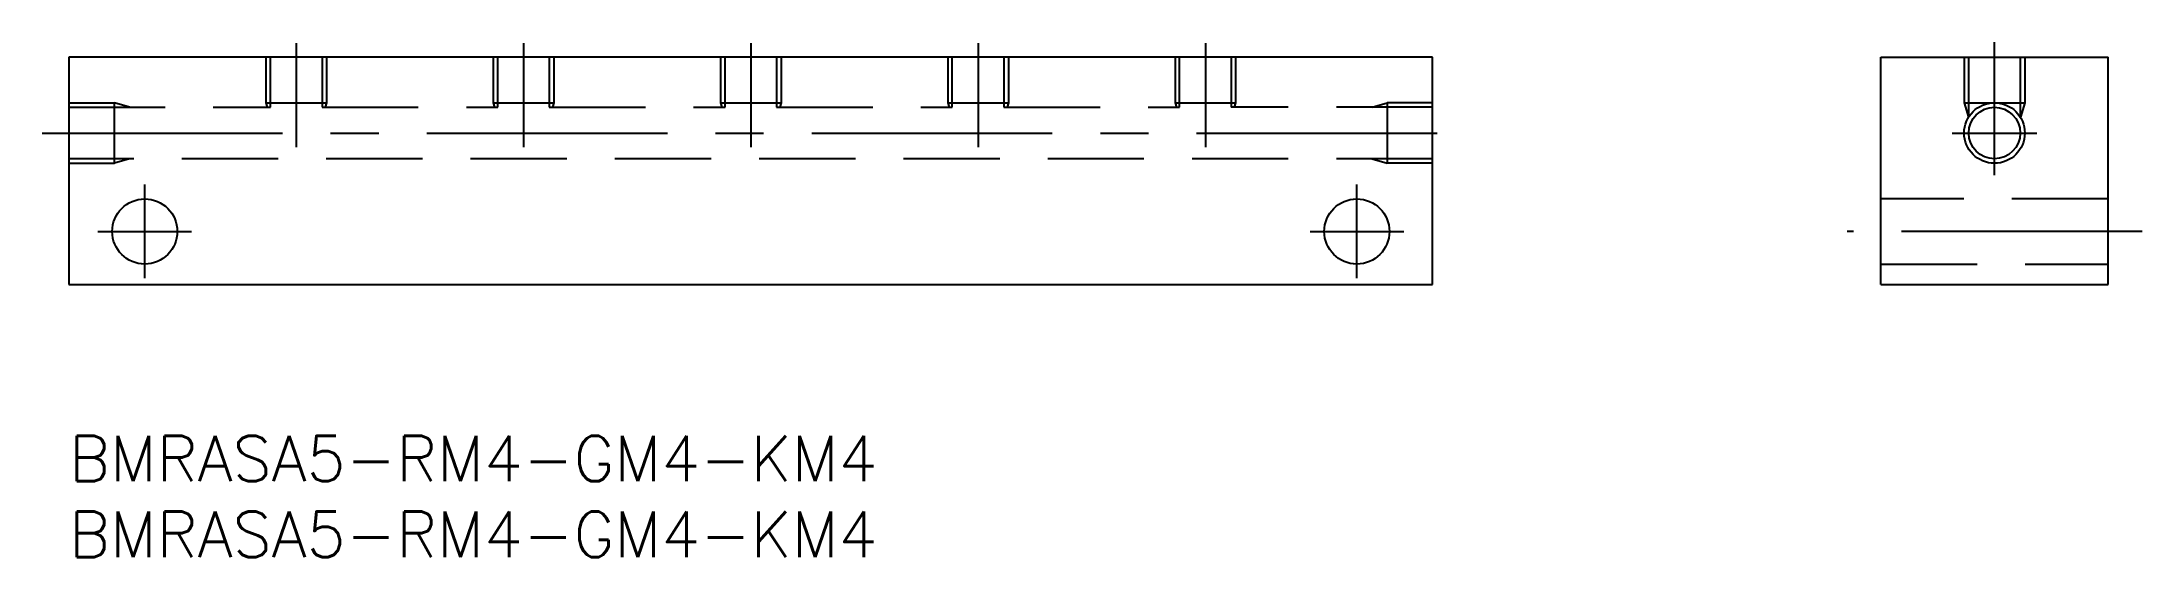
# Model space of a CAD drawing. Extents: x -2 to 137, y -8 to 26.
import ezdxf

# ---------------------------------------------------------------- set-up
doc = ezdxf.new("R2010")
doc.units = 0
doc.header["$LTSCALE"] = 0.5
doc.linetypes.add('CENTER', pattern=[50.8, 31.75, -6.35, 6.35, -6.35])
doc.linetypes.add('DASHED', pattern=[19.05, 12.7, -6.35])
for name, color, linetype in [('MSM_CENTER', 1, 'CENTER'), ('MSM_CONTINUOUS', 7, 'CONTINUOUS'), ('MSM_DASHED', 4, 'DASHED'), ('MSM_NARROW', 5, 'CONTINUOUS'), ('MSM_PART_NUMBER', 7, 'CONTINUOUS')]:
    doc.layers.add(name, color=color, linetype=linetype)
doc.styles.get("Standard").update_dxf_attribs({"font": 'txt.shx', "height": 2, "bigfont": 'bigfont.shx'})

# ---------------------------------------------------------------- blocks, each defined once
blk = doc.blocks.new('*U30')
at = {"layer": 'MSM_PART_NUMBER'}
blk.add_text('BMRASA5-RM4-GM4-KM4', height=3, dxfattribs=at).set_placement((0, -3))
blk = doc.blocks.new('*U31')
at = {"layer": 'MSM_PART_NUMBER'}
blk.add_text('BMRASA5-RM4-GM4-KM4', height=3, dxfattribs=at).set_placement((0, -8))

msp = doc.modelspace()

# ---------------------------------------------------------------- linework, layer by layer
at = {"layer": 'MSM_CENTER'}
for p, q in [((15, 25.94), (15, 19.06)), ((30, 25.94), (30, 19.06)), ((45, 25.94), (45, 19.06)), ((60, 25.94), (60, 19.06)), ((75, 25.94), (75, 19.06)), ((127.08, 17.22), (127.08, 26.01)), ((-1.78, 20), (91.51, 20)), ((124.3, 20), (129.87, 20)), ((5, 10.41), (5, 16.59)), ((85, 10.41), (85, 16.59)), ((1.91, 13.5), (8.09, 13.5)), ((81.91, 13.5), (88.09, 13.5)), ((136.82, 13.5), (117.35, 13.5))]:
    msp.add_line(p, q, dxfattribs=at)
at = {"layer": 'MSM_CONTINUOUS'}
for p, q in [((0, 25), (0, 10)), ((90, 25), (0, 25)), ((90, 10), (90, 25)), ((119.58, 10), (119.58, 25)), ((119.58, 25), (134.58, 25)), ((134.58, 10), (134.58, 25)), ((0, 10), (90, 10)), ((119.58, 10), (134.58, 10))]:
    msp.add_line(p, q, dxfattribs=at)
for centre, radius in [((127.08, 20), 1.7), ((5, 13.5), 2.15), ((85, 13.5), 2.15)]:
    msp.add_circle(centre, radius, dxfattribs=at)
at = {"layer": 'MSM_DASHED'}
for p, q in [((13, 25), (13, 22)), ((13.3, 21.7), (13.3, 25)), ((16.7, 25), (16.7, 21.7)), ((17, 25), (17, 22)), ((28, 25), (28, 22)), ((28.3, 21.7), (28.3, 25)), ((31.7, 25), (31.7, 21.7)), ((32, 25), (32, 22)), ((43, 25), (43, 22)), ((43.3, 21.7), (43.3, 25)), ((46.7, 25), (46.7, 21.7)), ((47, 25), (47, 22)), ((58, 25), (58, 22)), ((58.3, 21.7), (58.3, 25)), ((61.7, 25), (61.7, 21.7)), ((62, 25), (62, 22)), ((73, 25), (73, 22)), ((73.3, 21.7), (73.3, 25)), ((76.7, 25), (76.7, 21.7)), ((77, 25), (77, 22)), ((125.08, 25), (125.08, 22)), ((125.38, 21.05), (125.38, 25)), ((128.78, 25), (128.78, 21.05)), ((129.08, 25), (129.08, 22)), ((0, 22), (3, 22)), ((0, 21.7), (13.3, 21.7)), ((3, 18), (3, 22)), ((4, 21.7), (3, 22)), ((13, 22), (17, 22)), ((13, 22), (13.09, 21.7)), ((16.7, 21.7), (28.3, 21.7)), ((17, 22), (16.91, 21.7)), ((28, 22), (32, 22)), ((28, 22), (28.09, 21.7)), ((31.7, 21.7), (43.3, 21.7)), ((32, 22), (31.91, 21.7)), ((43, 22), (47, 22)), ((43, 22), (43.09, 21.7)), ((46.7, 21.7), (58.3, 21.7)), ((47, 22), (46.91, 21.7)), ((58, 22), (62, 22)), ((58, 22), (58.09, 21.7)), ((61.7, 21.7), (73.3, 21.7)), ((62, 22), (61.91, 21.7)), ((73, 22), (77, 22)), ((73, 22), (73.09, 21.7)), ((90, 21.7), (76.7, 21.7)), ((77, 22), (76.91, 21.7)), ((86, 21.7), (87, 22)), ((90, 22), (87, 22)), ((87, 22), (87, 18)), ((125.08, 22), (129.08, 22)), ((125.08, 22), (125.37, 21.04)), ((129.08, 22), (128.79, 21.04)), ((90, 18.3), (0, 18.3)), ((4, 18.3), (3, 18)), ((86, 18.3), (87, 18)), ((0, 18), (3, 18)), ((90, 18), (87, 18)), ((134.58, 15.65), (119.58, 15.65)), ((119.58, 11.35), (134.58, 11.35))]:
    msp.add_line(p, q, dxfattribs=at)
at = {"layer": 'MSM_NARROW'}
msp.add_circle((127.08, 20), 2, dxfattribs=at)

# ---------------------------------------------------------------- block references
at = {"layer": 'MSM_CONTINUOUS'}
for name in ['*U30', '*U31']:
    msp.add_blockref(name, (0, 0), dxfattribs=at)

doc.saveas('drawing.dxf')
